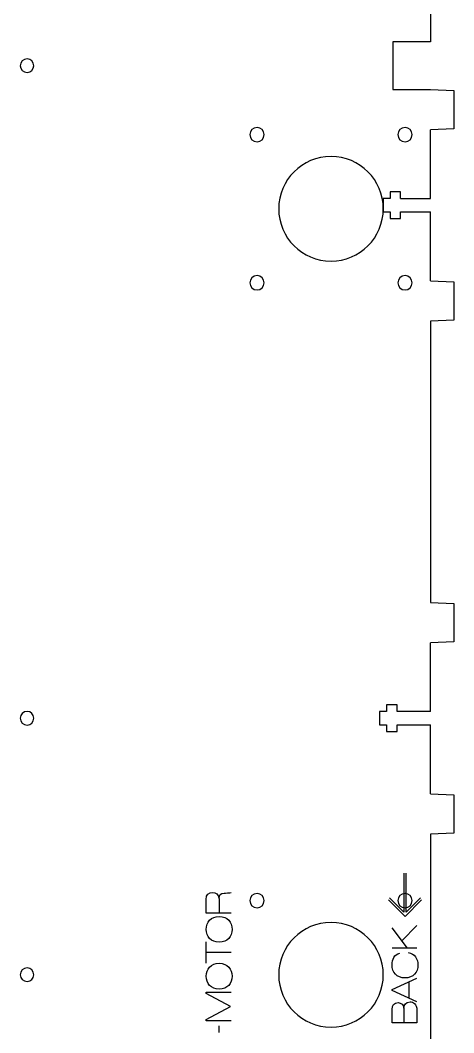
# Model space of a CAD drawing. Header units: millimetres. Extents: x -1014 to -186, y -862 to -38.
# Drawn here: x -276.6 to -185.7, y -462.1 to -250.3 of the extents above; entities that cross this region are included whole.
import ezdxf

# ---------------------------------------------------------------- set-up
doc = ezdxf.new("R2010")
doc.units = ezdxf.units.MM
doc.layers.add('CUTS', color=1, linetype='Continuous', lineweight=25, true_color=0xff0000)
doc.layers.add('TEXT', color=5, linetype='Continuous', true_color=0x0000ff)

msp = doc.modelspace()

# ---------------------------------------------------------------- linework, layer by layer
at = {"layer": 'CUTS', "color": 1, "lineweight": 25, "true_color": 0xff0000}
for p, q in [((-190.62, -205.87), (-190.62, -254.81)), ((-190.62, -254.81), (-198.51, -254.81)), ((-198.51, -254.81), (-198.51, -264.76)), ((-198.51, -264.76), (-190.62, -264.76)), ((-190.62, -264.76), (-185.74, -264.96)), ((-185.74, -264.96), (-185.74, -273)), ((-185.74, -273), (-190.62, -273.2)), ((-190.62, -287.58), (-190.62, -273.2)), ((-199.08, -287.58), (-200.53, -287.58)), ((-200.53, -287.58), (-200.53, -290.38)), ((-196.88, -286.18), (-199.08, -286.18)), ((-199.08, -286.18), (-199.08, -287.58)), ((-196.88, -287.58), (-196.88, -286.18)), ((-196.88, -287.58), (-190.62, -287.58)), ((-200.53, -290.38), (-199.08, -290.38)), ((-199.08, -290.38), (-199.08, -291.78)), ((-199.08, -291.78), (-196.88, -291.78)), ((-196.88, -291.78), (-196.88, -290.38)), ((-196.88, -290.38), (-190.62, -290.38)), ((-190.62, -304.78), (-190.62, -290.38)), ((-190.62, -304.78), (-185.74, -304.98)), ((-185.74, -304.98), (-185.74, -313.01)), ((-185.74, -313.01), (-190.62, -313.21)), ((-190.62, -313.21), (-190.62, -372.1)), ((-190.62, -372.1), (-185.74, -372.3)), ((-185.74, -372.3), (-185.74, -380.34)), ((-185.74, -380.34), (-190.62, -380.54)), ((-190.62, -394.92), (-190.62, -380.54)), ((-197.63, -393.52), (-199.83, -393.52)), ((-199.83, -393.52), (-199.83, -394.92)), ((-197.63, -394.92), (-197.63, -393.52)), ((-199.83, -394.92), (-201.28, -394.92)), ((-201.28, -394.92), (-201.28, -397.72)), ((-190.62, -394.92), (-197.63, -394.92)), ((-201.28, -397.72), (-199.83, -397.72)), ((-199.83, -397.72), (-199.83, -399.12)), ((-197.63, -399.12), (-197.63, -397.72)), ((-197.63, -397.72), (-190.62, -397.72)), ((-190.62, -412.12), (-190.62, -397.72)), ((-199.83, -399.12), (-197.63, -399.12)), ((-190.62, -412.12), (-185.74, -412.32)), ((-185.74, -412.32), (-185.74, -420.35)), ((-185.74, -420.35), (-190.62, -420.55)), ((-190.62, -420.55), (-190.62, -479.44))]:
    msp.add_line(p, q, dxfattribs=at)
for points in [[(-198.12, -254.81), (-198.51, -254.81), (-198.51, -254.81), (-198.51, -254.81), (-198.51, -254.81)], [(-275.13, -258.36), (-275.92, -258.36), (-276.56, -259), (-276.56, -259.79)], [(-273.71, -259.79), (-273.71, -259), (-274.34, -258.36), (-275.13, -258.36)], [(-276.56, -259.79), (-276.56, -260.57), (-275.92, -261.21), (-275.13, -261.21)], [(-275.13, -261.21), (-274.34, -261.21), (-273.71, -260.57), (-273.71, -259.79)], [(-226.96, -272.72), (-227.79, -272.72), (-228.46, -273.39), (-228.46, -274.22)], [(-225.46, -274.22), (-225.46, -273.39), (-226.13, -272.72), (-226.96, -272.72)], [(-195.96, -272.72), (-196.79, -272.72), (-197.46, -273.39), (-197.46, -274.22)], [(-194.46, -274.22), (-194.46, -273.39), (-195.13, -272.72), (-195.96, -272.72)], [(-228.46, -274.22), (-228.46, -275.05), (-227.79, -275.72), (-226.96, -275.72)], [(-226.96, -275.72), (-226.13, -275.72), (-225.46, -275.05), (-225.46, -274.22)], [(-197.46, -274.22), (-197.46, -275.05), (-196.79, -275.72), (-195.96, -275.72)], [(-195.96, -275.72), (-195.13, -275.72), (-194.46, -275.05), (-194.46, -274.22)], [(-211.46, -278.77), (-217.51, -278.77), (-222.41, -283.67), (-222.41, -289.72)], [(-200.51, -289.72), (-200.51, -283.67), (-205.41, -278.77), (-211.46, -278.77)], [(-222.41, -289.72), (-222.41, -295.77), (-217.51, -300.67), (-211.46, -300.67)], [(-211.46, -300.67), (-205.41, -300.67), (-200.51, -295.77), (-200.51, -289.72)], [(-226.96, -303.72), (-227.79, -303.72), (-228.46, -304.39), (-228.46, -305.22)], [(-225.46, -305.22), (-225.46, -304.39), (-226.13, -303.72), (-226.96, -303.72)], [(-195.96, -303.72), (-196.79, -303.72), (-197.46, -304.39), (-197.46, -305.22)], [(-194.46, -305.22), (-194.46, -304.39), (-195.13, -303.72), (-195.96, -303.72)], [(-228.46, -305.22), (-228.46, -306.05), (-227.79, -306.72), (-226.96, -306.72)], [(-226.96, -306.72), (-226.13, -306.72), (-225.46, -306.05), (-225.46, -305.22)], [(-197.46, -305.22), (-197.46, -306.05), (-196.79, -306.72), (-195.96, -306.72)], [(-195.96, -306.72), (-195.13, -306.72), (-194.46, -306.05), (-194.46, -305.22)], [(-275.13, -394.89), (-275.92, -394.89), (-276.56, -395.53), (-276.56, -396.32)], [(-273.71, -396.32), (-273.71, -395.53), (-274.34, -394.89), (-275.13, -394.89)], [(-276.56, -396.32), (-276.56, -397.11), (-275.92, -397.74), (-275.13, -397.74)], [(-275.13, -397.74), (-274.34, -397.74), (-273.71, -397.11), (-273.71, -396.32)], [(-226.96, -432.99), (-227.79, -432.99), (-228.46, -433.66), (-228.46, -434.49)], [(-225.46, -434.49), (-225.46, -433.66), (-226.13, -432.99), (-226.96, -432.99)], [(-195.96, -432.99), (-196.79, -432.99), (-197.46, -433.66), (-197.46, -434.49)], [(-194.46, -434.49), (-194.46, -433.66), (-195.13, -432.99), (-195.96, -432.99)], [(-228.46, -434.49), (-228.46, -435.32), (-227.79, -435.99), (-226.96, -435.99)], [(-226.96, -435.99), (-226.13, -435.99), (-225.46, -435.32), (-225.46, -434.49)], [(-197.46, -434.49), (-197.46, -435.32), (-196.79, -435.99), (-195.96, -435.99)], [(-195.96, -435.99), (-195.13, -435.99), (-194.46, -435.32), (-194.46, -434.49)], [(-211.46, -439.04), (-217.51, -439.04), (-222.41, -443.94), (-222.41, -449.99)], [(-200.51, -449.99), (-200.51, -443.94), (-205.41, -439.04), (-211.46, -439.04)], [(-275.13, -448.56), (-275.92, -448.56), (-276.56, -449.2), (-276.56, -449.99)], [(-273.71, -449.99), (-273.71, -449.2), (-274.34, -448.56), (-275.13, -448.56)], [(-276.56, -449.99), (-276.56, -450.78), (-275.92, -451.41), (-275.13, -451.41)], [(-275.13, -451.41), (-274.34, -451.41), (-273.71, -450.78), (-273.71, -449.99)], [(-222.41, -449.99), (-222.41, -456.04), (-217.51, -460.94), (-211.46, -460.94)], [(-211.46, -460.94), (-205.41, -460.94), (-200.51, -456.04), (-200.51, -449.99)]]:
    msp.add_open_spline(points, degree=3, dxfattribs=at)
at = {"layer": 'TEXT', "color": 5, "lineweight": 25, "true_color": 0x0000ff}
for points in [[(-196.21, -428.73), (-196.21, -436.91), (-199.21, -433.91)], [(-192.72, -433.92), (-195.71, -436.91), (-195.71, -428.73)], [(-232.39, -437.11), (-237.6, -437.11), (-237.6, -434.25)], [(-234.94, -434.05), (-234.92, -434.06)], [(-234.92, -434.06), (-234.92, -437.11)], [(-192.48, -434.29), (-195.96, -437.77), (-199.44, -434.29)], [(-195.41, -444.45), (-198.68, -440.16)], [(-196.62, -442.87), (-193.47, -439.68)], [(-237.6, -447.6), (-237.6, -443.11)], [(-193.47, -444.45), (-198.68, -444.45)], [(-232.39, -445.34), (-237.6, -445.34)], [(-193.47, -455.67), (-198.68, -453.28), (-198.68, -453.09), (-193.47, -450.69)], [(-195.19, -451.48), (-195.19, -454.89)], [(-232.39, -459.6), (-237.6, -459.6), (-237.6, -459.36), (-232.54, -456.63), (-232.54, -456.61), (-237.6, -453.89), (-237.6, -453.65), (-232.39, -453.65)], [(-198.68, -460.06), (-198.68, -457.23)], [(-193.47, -457.42), (-193.47, -460.06), (-198.68, -460.06), (-198.68, -460.06)], [(-196.21, -456.98), (-196.19, -456.98)], [(-196.2, -456.98), (-196.2, -460.06)], [(-234.88, -462.06), (-234.88, -460.67)]]:
    msp.add_lwpolyline(points, dxfattribs=at)
for points in [[(-237.6, -434.25), (-237.6, -433.2), (-237.11, -432.81), (-236.18, -432.81)], [(-236.18, -432.81), (-235.68, -432.81), (-234.99, -433.14), (-234.94, -434.05)], [(-234.92, -434.06), (-234.92, -433.25), (-234.55, -432.9), (-233.83, -432.9)], [(-233.83, -432.9), (-233.64, -432.9), (-232.6, -432.89), (-232.39, -432.79)], [(-237.6, -440.49), (-237.6, -439), (-236.6, -437.79), (-234.88, -437.79)], [(-234.88, -437.79), (-233.16, -437.79), (-232.16, -439), (-232.16, -440.49)], [(-234.88, -443.19), (-236.6, -443.19), (-237.6, -441.98), (-237.6, -440.49)], [(-232.16, -440.49), (-232.16, -441.98), (-233.16, -443.19), (-234.88, -443.19)], [(-198.68, -447.96), (-198.68, -446.73), (-198.18, -445.75), (-197.05, -445.48)], [(-195.33, -445.35), (-193.94, -445.5), (-193.24, -446.76), (-193.24, -447.96)], [(-237.6, -450.3), (-237.6, -448.81), (-236.6, -447.6), (-234.88, -447.6)], [(-234.88, -447.6), (-233.16, -447.6), (-232.16, -448.82), (-232.16, -450.3)], [(-195.96, -450.67), (-197.68, -450.67), (-198.68, -449.45), (-198.68, -447.96)], [(-193.24, -447.96), (-193.24, -449.45), (-194.24, -450.67), (-195.96, -450.67)], [(-234.88, -453), (-236.6, -453), (-237.6, -451.79), (-237.6, -450.3)], [(-232.16, -450.3), (-232.16, -451.79), (-233.16, -453), (-234.88, -453)], [(-198.68, -457.23), (-198.68, -456.41), (-198.24, -455.83), (-197.39, -455.83)], [(-197.39, -455.83), (-196.77, -455.83), (-196.19, -456.37), (-196.21, -456.98)], [(-196.19, -456.98), (-196.16, -456.31), (-195.8, -455.67), (-194.89, -455.67)], [(-194.89, -455.67), (-194.28, -455.67), (-193.47, -456.06), (-193.47, -457.42)]]:
    msp.add_open_spline(points, degree=3, dxfattribs=at)

doc.saveas('drawing.dxf')
